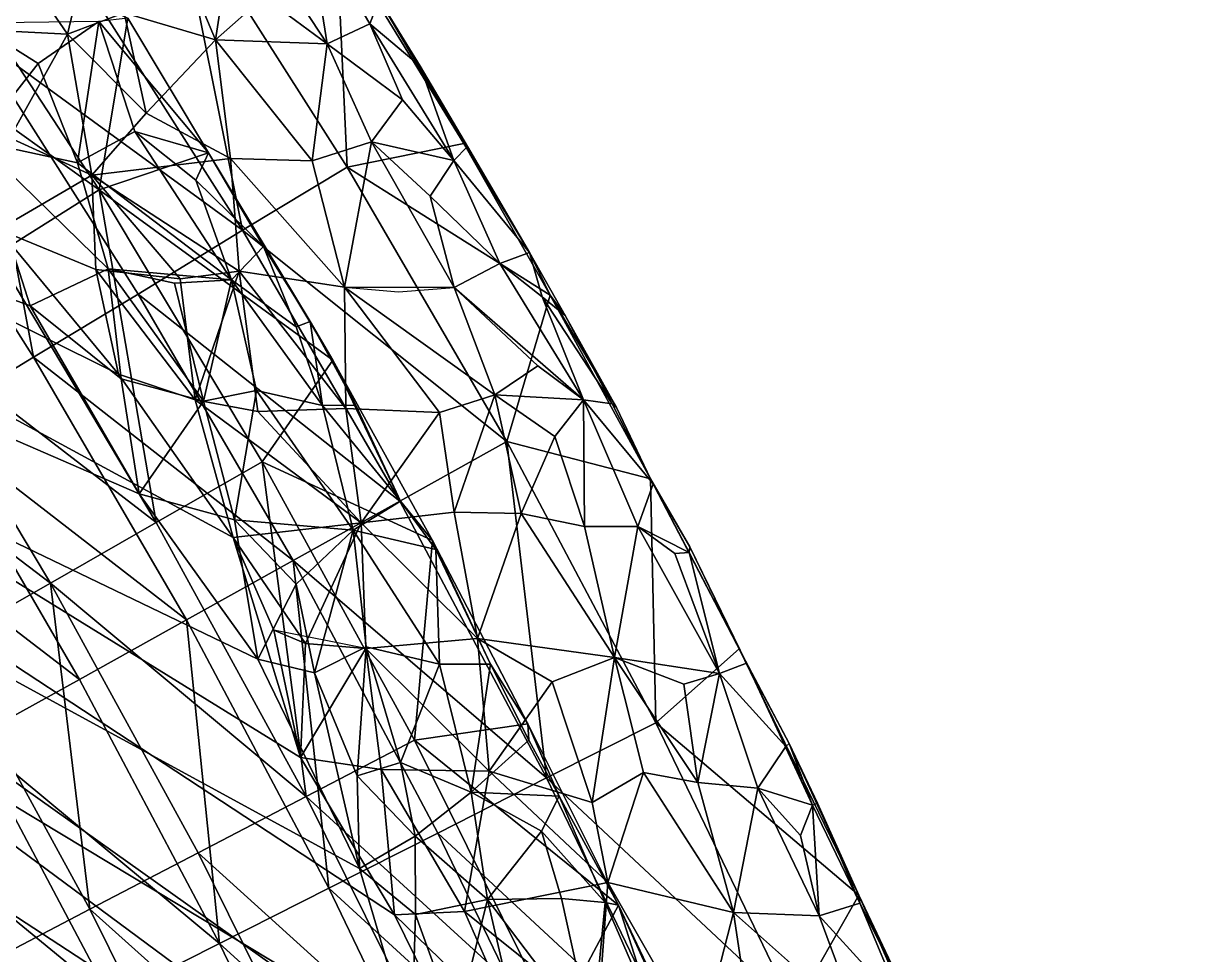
# Model space of a CAD drawing. Header units: metres. Extents: x -30 to 13953, y 0 to 4840.
# Drawn here: x 13558.2 to 13847.3, y 3269.8 to 3499.3 of the extents above; entities that cross this region are included whole.
import ezdxf

# ---------------------------------------------------------------- set-up
doc = ezdxf.new("R2010")
doc.units = ezdxf.units.M
doc.layers.add('SCOCCA', color=7, linetype='Continuous')

msp = doc.modelspace()

# ---------------------------------------------------------------- linework, layer by layer
at = {"layer": 'SCOCCA'}
for points in [[(13025, 3690, 1250), (13846.4, 2399.1, 1367), (13025, 1150, 1250)], [(13025, 3690, 1250), (13552, 3448.5, 1325.1), (13581.6, 3412.8, 1329.7)], [(13025, 3690, 1250), (13581.6, 3412.8, 1329.7), (13609.8, 3372.6, 1334.1)], [(13025, 3690, 1250), (13609.8, 3372.6, 1334.1), (13626.4, 3318.3, 1335.7)], [(13025, 3690, 1250), (13626.4, 3318.3, 1335.7), (13649.6, 3279.5, 1339.1)], [(13025, 3690, 1250), (13649.6, 3279.5, 1339.1), (13675.2, 3227.6, 1342.8)], [(13025, 3690, 1250), (13675.2, 3227.6, 1342.8), (13702.5, 3188, 1347.6)], [(13025, 3690, 1250), (13702.5, 3188, 1347.6), (13709.6, 3136.6, 1347.5)], [(13025, 3690, 1250), (13709.6, 3136.6, 1347.5), (13735.8, 3092.2, 1351.7)], [(13025, 3690, 1250), (13735.8, 3092.2, 1351.7), (13744, 3042.8, 1352.4)], [(13025, 3690, 1250), (13744, 3042.8, 1352.4), (13766.7, 2998.7, 1356.1)], [(13025, 3690, 1250), (13766.7, 2998.7, 1356.1), (13773.6, 2947.3, 1356.6)], [(13025, 3690, 1250), (13773.6, 2947.3, 1356.6), (13795.2, 2909.2, 1360.5)], [(13025, 3690, 1250), (13798.2, 2850.5, 1360.1), (13808.7, 2801.7, 1361.6)], [(13025, 3690, 1250), (13808.7, 2801.7, 1361.6), (13825.8, 2753.2, 1364.5)], [(13025, 3690, 1250), (13795.2, 2909.2, 1360.5), (13798.2, 2850.5, 1360.1)], [(13025, 3690, 1250), (13832.4, 2653.8, 1365), (13837.8, 2604.1, 1365.7)], [(13025, 3690, 1250), (13837.8, 2604.1, 1365.7), (13847.3, 2561.8, 1367.4)], [(13025, 3690, 1250), (13832.9, 2695.7, 1365.3), (13832.4, 2653.8, 1365)], [(13025, 3690, 1250), (13825.8, 2753.2, 1364.5), (13832.9, 2695.7, 1365.3)], [(13025, 3690, 1250), (13846.2, 2454.6, 1366.9), (13846.4, 2399.1, 1367)], [(13025, 3690, 1250), (13844.7, 2504.5, 1366.7), (13846.2, 2454.6, 1366.9)], [(13025, 3690, 1250), (13847.3, 2561.8, 1367.4), (13844.7, 2504.5, 1366.7)], [(13021.1, 3629, 1305), (13021.1, 1211, 1305), (13838.8, 2419.9, 1421.4)], [(13021.1, 3629, 1305), (13559.8, 3429.7, 1382), (13546.7, 3470.3, 1381.9)], [(13021.1, 3629, 1305), (13586.7, 3383.3, 1385.8), (13559.8, 3429.7, 1382)], [(13021.1, 3629, 1305), (13615.9, 3342.6, 1390.6), (13586.7, 3383.3, 1385.8)], [(13021.1, 3629, 1305), (13641, 3291, 1393.9), (13615.9, 3342.6, 1390.6)], [(13021.1, 3629, 1305), (13653.8, 3247.4, 1395.1), (13641, 3291, 1393.9)], [(13021.1, 3629, 1305), (13674.5, 3201.9, 1398.1), (13653.8, 3247.4, 1395.1)], [(13021.1, 3629, 1305), (13704.2, 3158.2, 1403.3), (13674.5, 3201.9, 1398.1)], [(13021.1, 3629, 1305), (13712.4, 3109.4, 1403.4), (13704.2, 3158.2, 1403.3)], [(13021.1, 3629, 1305), (13738.5, 3065.4, 1408.1), (13712.4, 3109.4, 1403.4)], [(13021.1, 3629, 1305), (13745.4, 3015.1, 1408.2), (13738.5, 3065.4, 1408.1)], [(13021.1, 3629, 1305), (13769.3, 2970.3, 1412.5), (13745.4, 3015.1, 1408.2)], [(13021.1, 3629, 1305), (13773.5, 2919.2, 1412.2), (13769.3, 2970.3, 1412.5)], [(13021.1, 3629, 1305), (13796.6, 2878.9, 1417.4), (13773.5, 2919.2, 1412.2)], [(13021.1, 3629, 1305), (13806.4, 2773.1, 1416.8), (13801.2, 2824.1, 1416.5)], [(13021.1, 3629, 1305), (13830, 2722.4, 1422.4), (13806.4, 2773.1, 1416.8)], [(13021.1, 3629, 1305), (13801.2, 2824.1, 1416.5), (13796.6, 2878.9, 1417.4)], [(13021.1, 3629, 1305), (13838.8, 2419.9, 1421.4), (13838, 2475.4, 1421.3)], [(13021.1, 3629, 1305), (13838, 2475.4, 1421.3), (13835.9, 2525.3, 1421)], [(13021.1, 3629, 1305), (13835.9, 2525.3, 1421), (13835.5, 2576, 1421.2)], [(13021.1, 3629, 1305), (13835.5, 2576, 1421.2), (13833.3, 2629.9, 1421.1)], [(13021.1, 3629, 1305), (13833.3, 2629.9, 1421.1), (13829.8, 2665.5, 1420.8)], [(13021.1, 3629, 1305), (13829.8, 2665.5, 1420.8), (13830, 2722.4, 1422.4)], [(13570.7, 3513.5, 1909.4), (13502.4, 3559.4, 2139.8), (13545.6, 3496.8, 2139.8)], [(13577.2, 3531.2, 1350.4), (13569, 3496.7, 1334.7), (13546.6, 3529.3, 1331.4)], [(13583, 3501.9, 1343.6), (13569, 3496.7, 1334.7), (13577.2, 3531.2, 1350.4)], [(13544.8, 3497.9, 1326.1), (13546.6, 3529.3, 1331.4), (13569, 3496.7, 1334.7)], [(13595.8, 3530.1, 1679.1), (13570.7, 3513.5, 1909.4), (13612.1, 3448.3, 1909.4)], [(13605.5, 3495.3, 1357.2), (13594.8, 3520.7, 1359.4), (13610.6, 3528.5, 1383.2)], [(13637.9, 3463.9, 1679.1), (13595.8, 3530.1, 1679.1), (13612.1, 3448.3, 1909.4)], [(13637.9, 3463.9, 1679.1), (13635.3, 3521, 1464.5), (13595.8, 3530.1, 1679.1)], [(13617.4, 3505.9, 1374.6), (13605.5, 3495.3, 1357.2), (13610.6, 3528.5, 1383.2)], [(13617.4, 3505.9, 1374.6), (13610.6, 3528.5, 1383.2), (13633, 3494.3, 1387.2)], [(13610.6, 3528.5, 1383.2), (13628.1, 3525.3, 1415), (13633, 3494.3, 1387.2)], [(13643.5, 3499.2, 1413.8), (13633, 3494.3, 1387.2), (13628.1, 3525.3, 1415)], [(13643.5, 3499.2, 1413.8), (13628.1, 3525.3, 1415), (13645.8, 3505.3, 1445.1)], [(13576.8, 3458.3, 1674.5), (13509.2, 3506.7, 1904.7), (13534, 3523.7, 1674.5)], [(13576.8, 3458.3, 1674.5), (13534, 3523.7, 1674.5), (13583.9, 3500.6, 1444.8)], [(13583, 3501.9, 1343.6), (13594.8, 3520.7, 1359.4), (13605.5, 3495.3, 1357.2)], [(13637.9, 3463.9, 1679.1), (13666.7, 3469.7, 1466.3), (13635.3, 3521, 1464.5)], [(13645.8, 3505.3, 1445.1), (13635.3, 3521, 1464.5), (13666.7, 3469.7, 1466.3)], [(13612.1, 3448.3, 1909.4), (13570.7, 3513.5, 1909.4), (13545.6, 3496.8, 2139.8)], [(13576.8, 3458.3, 1674.5), (13551.4, 3442.3, 1904.7), (13509.2, 3506.7, 1904.7)], [(13633, 3494.3, 1387.2), (13605.5, 3495.3, 1357.2), (13617.4, 3505.9, 1374.6)], [(13645.8, 3505.3, 1445.1), (13655.9, 3488.8, 1446.5), (13643.5, 3499.2, 1413.8)], [(13655.9, 3488.8, 1446.5), (13645.8, 3505.3, 1445.1), (13666.7, 3469.7, 1466.3)], [(13588.4, 3477.2, 1339.8), (13569, 3496.7, 1334.7), (13583, 3501.9, 1343.6)], [(13605.5, 3495.3, 1357.2), (13588.4, 3477.2, 1339.8), (13583, 3501.9, 1343.6)], [(13576.7, 3499.8, 1418.3), (13545.9, 3499.4, 1387.2), (13561.8, 3489.4, 1393.6)], [(13561.8, 3489.4, 1393.6), (13545.9, 3499.4, 1387.2), (13546.7, 3470.3, 1381.9)], [(13571.5, 3464.9, 1392.3), (13576.7, 3499.8, 1418.3), (13561.8, 3489.4, 1393.6)], [(13585.6, 3472.7, 1408.5), (13576.7, 3499.8, 1418.3), (13571.5, 3464.9, 1392.3)], [(13603.8, 3467.4, 1443), (13583.9, 3500.6, 1444.8), (13576.7, 3499.8, 1418.3)], [(13603.8, 3467.4, 1443), (13576.7, 3499.8, 1418.3), (13585.6, 3472.7, 1408.5)], [(13576.8, 3458.3, 1674.5), (13583.9, 3500.6, 1444.8), (13603.8, 3467.4, 1443)], [(13633, 3494.3, 1387.2), (13643.5, 3499.2, 1413.8), (13651.6, 3480.5, 1406.3)], [(13664.2, 3465.5, 1417.6), (13651.6, 3480.5, 1406.3), (13643.5, 3499.2, 1413.8)], [(13643.5, 3499.2, 1413.8), (13655.9, 3488.8, 1446.5), (13664.2, 3465.5, 1417.6)], [(13545.6, 3496.8, 2139.8), (13520.5, 3480.2, 2370.1), (13560.6, 3417, 2370.1)], [(13569, 3496.7, 1334.7), (13554.8, 3471.1, 1326.5), (13544.8, 3497.9, 1326.1)], [(13586.4, 3432.6, 2139.8), (13545.6, 3496.8, 2139.8), (13560.6, 3417, 2370.1)], [(13612.1, 3448.3, 1909.4), (13545.6, 3496.8, 2139.8), (13586.4, 3432.6, 2139.8)], [(13569, 3496.7, 1334.7), (13575, 3461.9, 1331.6), (13554.8, 3471.1, 1326.5)], [(13588.4, 3477.2, 1339.8), (13575, 3461.9, 1331.6), (13569, 3496.7, 1334.7)], [(13609.2, 3466, 1349.3), (13588.4, 3477.2, 1339.8), (13605.5, 3495.3, 1357.2)], [(13605.5, 3495.3, 1357.2), (13629.3, 3465.4, 1364.2), (13609.2, 3466, 1349.3)], [(13633, 3494.3, 1387.2), (13629.3, 3465.4, 1364.2), (13605.5, 3495.3, 1357.2)], [(13633, 3494.3, 1387.2), (13643.9, 3470.1, 1383.9), (13629.3, 3465.4, 1364.2)], [(13643.9, 3470.1, 1383.9), (13633, 3494.3, 1387.2), (13651.6, 3480.5, 1406.3)], [(13571.5, 3464.9, 1392.3), (13561.8, 3489.4, 1393.6), (13546.7, 3470.3, 1381.9)], [(13667.6, 3469, 1446.1), (13664.2, 3465.5, 1417.6), (13655.9, 3488.8, 1446.5)], [(13667.6, 3469, 1446.1), (13655.9, 3488.8, 1446.5), (13666.7, 3469.7, 1466.3)], [(13560.6, 3417, 2370.1), (13520.5, 3480.2, 2370.1), (13534.9, 3401.3, 2600.5)], [(13643.9, 3470.1, 1383.9), (13651.6, 3480.5, 1406.3), (13664.2, 3465.5, 1417.6)], [(13609.2, 3466, 1349.3), (13575, 3461.9, 1331.6), (13588.4, 3477.2, 1339.8)], [(13585.6, 3472.7, 1408.5), (13571.5, 3464.9, 1392.3), (13609.4, 3436.1, 1414)], [(13585.6, 3472.7, 1408.5), (13609.4, 3436.1, 1414), (13600.6, 3460.7, 1420.2)], [(13603.8, 3467.4, 1443), (13585.6, 3472.7, 1408.5), (13600.6, 3460.7, 1420.2)], [(13559.8, 3429.7, 1382), (13579, 3438.8, 1390.1), (13546.7, 3470.3, 1381.9)], [(13571.5, 3464.9, 1392.3), (13546.7, 3470.3, 1381.9), (13579, 3438.8, 1390.1)], [(13575, 3461.9, 1331.6), (13552, 3448.5, 1325.1), (13554.8, 3471.1, 1326.5)], [(13637.3, 3434.3, 1358.4), (13629.3, 3465.4, 1364.2), (13643.9, 3470.1, 1383.9)], [(13664.3, 3434.2, 1385.7), (13637.3, 3434.3, 1358.4), (13643.9, 3470.1, 1383.9)], [(13643.9, 3470.1, 1383.9), (13658.4, 3456.7, 1394.3), (13664.3, 3434.2, 1385.7)], [(13658.4, 3456.7, 1394.3), (13643.9, 3470.1, 1383.9), (13664.2, 3465.5, 1417.6)], [(13576.8, 3458.3, 1674.5), (13603.8, 3467.4, 1443), (13634.4, 3416.3, 1463.6)], [(13617.3, 3444.3, 1440), (13603.8, 3467.4, 1443), (13600.6, 3460.7, 1420.2)], [(13628.8, 3425.8, 1446.5), (13603.8, 3467.4, 1443), (13617.3, 3444.3, 1440)], [(13628.8, 3425.8, 1446.5), (13634.4, 3416.3, 1463.6), (13603.8, 3467.4, 1443)], [(13637.9, 3463.9, 1679.1), (13688, 3432.3, 1471.6), (13666.7, 3469.7, 1466.3)], [(13667.6, 3469, 1446.1), (13682.9, 3442.8, 1451.2), (13664.2, 3465.5, 1417.6)], [(13682.9, 3442.8, 1451.2), (13667.6, 3469, 1446.1), (13666.7, 3469.7, 1466.3)], [(13682.9, 3442.8, 1451.2), (13666.7, 3469.7, 1466.3), (13688, 3432.3, 1471.6)], [(13579, 3438.8, 1390.1), (13609.4, 3436.1, 1414), (13571.5, 3464.9, 1392.3)], [(13611.3, 3438.2, 1342.7), (13575, 3461.9, 1331.6), (13609.2, 3466, 1349.3)], [(13637.3, 3434.3, 1358.4), (13611.3, 3438.2, 1342.7), (13609.2, 3466, 1349.3)], [(13637.3, 3434.3, 1358.4), (13609.2, 3466, 1349.3), (13629.3, 3465.4, 1364.2)], [(13658.4, 3456.7, 1394.3), (13664.2, 3465.5, 1417.6), (13675.6, 3440.1, 1411.2)], [(13675.6, 3440.1, 1411.2), (13664.2, 3465.5, 1417.6), (13682.9, 3442.8, 1451.2)], [(13576, 3438.6, 1329.6), (13552, 3448.5, 1325.1), (13575, 3461.9, 1331.6)], [(13596.8, 3436.3, 1335.8), (13576, 3438.6, 1329.6), (13575, 3461.9, 1331.6)], [(13596.8, 3436.3, 1335.8), (13575, 3461.9, 1331.6), (13611.3, 3438.2, 1342.7)], [(13677.3, 3396.2, 1679.1), (13637.9, 3463.9, 1679.1), (13612.1, 3448.3, 1909.4)], [(13677.3, 3396.2, 1679.1), (13688, 3432.3, 1471.6), (13637.9, 3463.9, 1679.1)], [(13576.8, 3458.3, 1674.5), (13590.9, 3376.3, 1904.7), (13551.4, 3442.3, 1904.7)], [(13617, 3391.2, 1674.5), (13590.9, 3376.3, 1904.7), (13576.8, 3458.3, 1674.5)], [(13617, 3391.2, 1674.5), (13576.8, 3458.3, 1674.5), (13634.4, 3416.3, 1463.6)], [(13617.3, 3444.3, 1440), (13600.6, 3460.7, 1420.2), (13609.4, 3436.1, 1414)], [(13664.3, 3434.2, 1385.7), (13658.4, 3456.7, 1394.3), (13675.6, 3440.1, 1411.2)], [(13576, 3438.6, 1329.6), (13581.6, 3412.8, 1329.7), (13552, 3448.5, 1325.1)], [(13650.9, 3381.5, 1909.4), (13612.1, 3448.3, 1909.4), (13586.4, 3432.6, 2139.8)], [(13677.3, 3396.2, 1679.1), (13612.1, 3448.3, 1909.4), (13650.9, 3381.5, 1909.4)], [(13625.4, 3424.5, 1429.5), (13617.3, 3444.3, 1440), (13609.4, 3436.1, 1414)], [(13628.8, 3425.8, 1446.5), (13617.3, 3444.3, 1440), (13625.4, 3424.5, 1429.5)], [(13590.9, 3376.3, 1904.7), (13525.9, 3426.3, 2134.8), (13551.4, 3442.3, 1904.7)], [(13675.6, 3440.1, 1411.2), (13682.9, 3442.8, 1451.2), (13686, 3431.9, 1427.9)], [(13691.7, 3427.3, 1451.9), (13686, 3431.9, 1427.9), (13682.9, 3442.8, 1451.2)], [(13691.7, 3427.3, 1451.9), (13682.9, 3442.8, 1451.2), (13688, 3432.3, 1471.6)], [(13582.2, 3411.7, 1386.5), (13579, 3438.8, 1390.1), (13559.8, 3429.7, 1382)], [(13600.5, 3406.5, 1333.8), (13581.6, 3412.8, 1329.7), (13576, 3438.6, 1329.6)], [(13600.5, 3406.5, 1333.8), (13576, 3438.6, 1329.6), (13596.8, 3436.3, 1335.8)], [(13579, 3438.8, 1390.1), (13582.2, 3411.7, 1386.5), (13602.5, 3406.2, 1394.5)], [(13595.4, 3435.3, 1398.4), (13579, 3438.8, 1390.1), (13602.5, 3406.2, 1394.5)], [(13595.4, 3435.3, 1398.4), (13609.4, 3436.1, 1414), (13579, 3438.8, 1390.1)], [(13600.5, 3406.5, 1333.8), (13596.8, 3436.3, 1335.8), (13611.3, 3438.2, 1342.7)], [(13600.5, 3406.5, 1333.8), (13611.3, 3438.2, 1342.7), (13615.9, 3403.6, 1338.5)], [(13637.6, 3404.4, 1349.4), (13615.9, 3403.6, 1338.5), (13611.3, 3438.2, 1342.7)], [(13637.6, 3404.4, 1349.4), (13611.3, 3438.2, 1342.7), (13637.3, 3434.3, 1358.4)], [(13696.2, 3406.5, 1418.6), (13664.3, 3434.2, 1385.7), (13675.6, 3440.1, 1411.2)], [(13696.2, 3406.5, 1418.6), (13675.6, 3440.1, 1411.2), (13686, 3431.9, 1427.9)], [(13602.5, 3406.2, 1394.5), (13609.4, 3436.1, 1414), (13595.4, 3435.3, 1398.4)], [(13602.5, 3406.2, 1394.5), (13615.6, 3408.8, 1404.9), (13609.4, 3436.1, 1414)], [(13615.6, 3408.8, 1404.9), (13631.9, 3405.1, 1422.8), (13609.4, 3436.1, 1414)], [(13625.4, 3424.5, 1429.5), (13609.4, 3436.1, 1414), (13631.9, 3405.1, 1422.8)], [(13624.6, 3366.9, 2139.8), (13586.4, 3432.6, 2139.8), (13560.6, 3417, 2370.1)], [(13650.9, 3381.5, 1909.4), (13586.4, 3432.6, 2139.8), (13624.6, 3366.9, 2139.8)], [(13660.7, 3403.4, 1365.2), (13637.6, 3404.4, 1349.4), (13637.3, 3434.3, 1358.4)], [(13637.3, 3434.3, 1358.4), (13650.6, 3433.1, 1368.9), (13664.3, 3434.2, 1385.7)], [(13660.7, 3403.4, 1365.2), (13637.3, 3434.3, 1358.4), (13674.3, 3407.7, 1381.7)], [(13674.3, 3407.7, 1381.7), (13637.3, 3434.3, 1358.4), (13664.3, 3434.2, 1385.7)], [(13684.9, 3414.9, 1402.1), (13674.3, 3407.7, 1381.7), (13664.3, 3434.2, 1385.7)], [(13684.9, 3414.9, 1402.1), (13664.3, 3434.2, 1385.7), (13696.2, 3406.5, 1418.6)], [(13677.3, 3396.2, 1679.1), (13712.7, 3387, 1474.9), (13688, 3432.3, 1471.6)], [(13704.3, 3404.6, 1464.6), (13688, 3432.3, 1471.6), (13712.7, 3387, 1474.9)], [(13704.3, 3404.6, 1464.6), (13691.7, 3427.3, 1451.9), (13688, 3432.3, 1471.6)], [(13582.2, 3411.7, 1386.5), (13559.8, 3429.7, 1382), (13586.7, 3383.3, 1385.8)], [(13696.2, 3406.5, 1418.6), (13686, 3431.9, 1427.9), (13703.3, 3405.5, 1447.7)], [(13691.7, 3427.3, 1451.9), (13703.3, 3405.5, 1447.7), (13686, 3431.9, 1427.9)], [(13704.3, 3404.6, 1464.6), (13703.3, 3405.5, 1447.7), (13691.7, 3427.3, 1451.9)], [(13564.8, 3361.3, 2134.8), (13500.4, 3410.3, 2364.9), (13525.9, 3426.3, 2134.8)], [(13590.9, 3376.3, 1904.7), (13564.8, 3361.3, 2134.8), (13525.9, 3426.3, 2134.8)], [(13631.9, 3405.1, 1422.8), (13628.8, 3425.8, 1446.5), (13625.4, 3424.5, 1429.5)], [(13631.9, 3405.1, 1422.8), (13640.1, 3405.2, 1445.1), (13628.8, 3425.8, 1446.5)], [(13640.1, 3405.2, 1445.1), (13634.4, 3416.3, 1463.6), (13628.8, 3425.8, 1446.5)], [(13598.3, 3352.3, 2370.1), (13560.6, 3417, 2370.1), (13534.9, 3401.3, 2600.5)], [(13624.6, 3366.9, 2139.8), (13560.6, 3417, 2370.1), (13598.3, 3352.3, 2370.1)], [(13617, 3391.2, 1674.5), (13634.4, 3416.3, 1463.6), (13659, 3371.8, 1467)], [(13651.1, 3381.5, 1438.9), (13634.4, 3416.3, 1463.6), (13640.1, 3405.2, 1445.1)], [(13651.1, 3381.5, 1438.9), (13659, 3371.8, 1467), (13634.4, 3416.3, 1463.6)], [(13684.9, 3414.9, 1402.1), (13696.2, 3406.5, 1418.6), (13674.3, 3407.7, 1381.7)], [(13609.8, 3372.6, 1334.1), (13581.6, 3412.8, 1329.7), (13600.5, 3406.5, 1333.8)], [(13564.8, 3361.3, 2134.8), (13538.7, 3346.4, 2364.9), (13500.4, 3410.3, 2364.9)], [(13586.7, 3383.3, 1385.8), (13602.5, 3406.2, 1394.5), (13582.2, 3411.7, 1386.5)], [(13610.2, 3376.9, 1392.7), (13602.5, 3406.2, 1394.5), (13586.7, 3383.3, 1385.8)], [(13609.8, 3372.6, 1334.1), (13600.5, 3406.5, 1333.8), (13641.4, 3376.2, 1345.5)], [(13615.9, 3403.6, 1338.5), (13641.4, 3376.2, 1345.5), (13600.5, 3406.5, 1333.8)], [(13615.6, 3408.8, 1404.9), (13602.5, 3406.2, 1394.5), (13610.2, 3376.9, 1392.7)], [(13615.6, 3408.8, 1404.9), (13610.2, 3376.9, 1392.7), (13639.4, 3374.4, 1412.9)], [(13631.9, 3405.1, 1422.8), (13615.6, 3408.8, 1404.9), (13639.4, 3374.4, 1412.9)], [(13674.3, 3407.7, 1381.7), (13664.3, 3378.8, 1359.6), (13660.7, 3403.4, 1365.2)], [(13674.3, 3407.7, 1381.7), (13680.8, 3378.5, 1373.3), (13664.3, 3378.8, 1359.6)], [(13689.1, 3397.5, 1394.3), (13680.8, 3378.5, 1373.3), (13674.3, 3407.7, 1381.7)], [(13689.1, 3397.5, 1394.3), (13674.3, 3407.7, 1381.7), (13696.2, 3406.5, 1418.6)], [(13696.2, 3406.5, 1418.6), (13696.4, 3375.3, 1389.7), (13689.1, 3397.5, 1394.3)], [(13709.6, 3375.3, 1412.8), (13696.4, 3375.3, 1389.7), (13696.2, 3406.5, 1418.6)], [(13709.6, 3375.3, 1412.8), (13696.2, 3406.5, 1418.6), (13713.4, 3385.8, 1446.3)], [(13696.2, 3406.5, 1418.6), (13703.3, 3405.5, 1447.7), (13713.4, 3385.8, 1446.3)], [(13615.9, 3403.6, 1338.5), (13637.6, 3404.4, 1349.4), (13641.4, 3376.2, 1345.5)], [(13640.1, 3405.2, 1445.1), (13631.9, 3405.1, 1422.8), (13651.1, 3381.5, 1438.9)], [(13651.1, 3381.5, 1438.9), (13631.9, 3405.1, 1422.8), (13639.4, 3374.4, 1412.9)], [(13641.4, 3376.2, 1345.5), (13637.6, 3404.4, 1349.4), (13660.7, 3403.4, 1365.2)], [(13664.3, 3378.8, 1359.6), (13641.4, 3376.2, 1345.5), (13660.7, 3403.4, 1365.2)], [(13713.4, 3385.8, 1446.3), (13703.3, 3405.5, 1447.7), (13712.7, 3387, 1474.9)], [(13703.3, 3405.5, 1447.7), (13704.3, 3404.6, 1464.6), (13712.7, 3387, 1474.9)], [(13572, 3337.6, 2600.5), (13534.9, 3401.3, 2600.5), (13509.2, 3385.7, 2830.9)], [(13598.3, 3352.3, 2370.1), (13534.9, 3401.3, 2600.5), (13572, 3337.6, 2600.5)], [(13677.3, 3396.2, 1679.1), (13650.9, 3381.5, 1909.4), (13687.1, 3313.3, 1909.4)], [(13714, 3326.9, 1679.1), (13677.3, 3396.2, 1679.1), (13687.1, 3313.3, 1909.4)], [(13714, 3326.9, 1679.1), (13712.7, 3387, 1474.9), (13677.3, 3396.2, 1679.1)], [(13696.4, 3375.3, 1389.7), (13680.8, 3378.5, 1373.3), (13689.1, 3397.5, 1394.3)], [(13617, 3391.2, 1674.5), (13627.8, 3308.7, 1904.7), (13590.9, 3376.3, 1904.7)], [(13654.5, 3322.6, 1674.5), (13627.8, 3308.7, 1904.7), (13617, 3391.2, 1674.5)], [(13654.5, 3322.6, 1674.5), (13617, 3391.2, 1674.5), (13659, 3371.8, 1467)], [(13714, 3326.9, 1679.1), (13734.6, 3345.1, 1474.1), (13712.7, 3387, 1474.9)], [(13722.4, 3370.3, 1467), (13713.4, 3385.8, 1446.3), (13712.7, 3387, 1474.9)], [(13722.4, 3370.3, 1467), (13712.7, 3387, 1474.9), (13734.6, 3345.1, 1474.1)], [(13572, 3337.6, 2600.5), (13509.2, 3385.7, 2830.9), (13545.6, 3323, 2830.9)], [(13610.2, 3376.9, 1392.7), (13586.7, 3383.3, 1385.8), (13615.9, 3342.6, 1390.6)], [(13709.6, 3375.3, 1412.8), (13713.4, 3385.8, 1446.3), (13722.2, 3368.9, 1446.3)], [(13722.4, 3370.3, 1467), (13722.2, 3368.9, 1446.3), (13713.4, 3385.8, 1446.3)], [(13687.1, 3313.3, 1909.4), (13650.9, 3381.5, 1909.4), (13624.6, 3366.9, 2139.8)], [(13659.8, 3369.6, 1449.8), (13651.1, 3381.5, 1438.9), (13639.4, 3374.4, 1412.9)], [(13659.8, 3369.6, 1449.8), (13659, 3371.8, 1467), (13651.1, 3381.5, 1438.9)], [(13670.1, 3347.7, 1354.7), (13641.4, 3376.2, 1345.5), (13664.3, 3378.8, 1359.6)], [(13670.1, 3347.7, 1354.7), (13664.3, 3378.8, 1359.6), (13680.8, 3378.5, 1373.3)], [(13670.1, 3347.7, 1354.7), (13680.8, 3378.5, 1373.3), (13703.8, 3343, 1381.1)], [(13703.8, 3343, 1381.1), (13680.8, 3378.5, 1373.3), (13696.4, 3375.3, 1389.7)], [(13627.8, 3308.7, 1904.7), (13564.8, 3361.3, 2134.8), (13590.9, 3376.3, 1904.7)], [(13627.7, 3346.4, 1336.8), (13609.8, 3372.6, 1334.1), (13641.4, 3376.2, 1345.5)], [(13625.4, 3361.1, 1396.5), (13610.2, 3376.9, 1392.7), (13615.9, 3342.6, 1390.6)], [(13625.4, 3361.1, 1396.5), (13639.4, 3374.4, 1412.9), (13610.2, 3376.9, 1392.7)], [(13639.4, 3374.4, 1412.9), (13625.4, 3361.1, 1396.5), (13629.9, 3339.2, 1395.1)], [(13627.7, 3346.4, 1336.8), (13641.4, 3376.2, 1345.5), (13642.5, 3345.2, 1341.4)], [(13642.6, 3345.6, 1403.4), (13639.4, 3374.4, 1412.9), (13629.9, 3339.2, 1395.1)], [(13660.7, 3341.3, 1418.9), (13639.4, 3374.4, 1412.9), (13642.6, 3345.6, 1403.4)], [(13659.8, 3369.6, 1449.8), (13639.4, 3374.4, 1412.9), (13660.7, 3341.3, 1418.9)], [(13670.1, 3347.7, 1354.7), (13642.5, 3345.2, 1341.4), (13641.4, 3376.2, 1345.5)], [(13703.8, 3343, 1381.1), (13696.4, 3375.3, 1389.7), (13709.6, 3375.3, 1412.8)], [(13729.7, 3339, 1418.9), (13703.8, 3343, 1381.1), (13709.6, 3375.3, 1412.8)], [(13729.7, 3339, 1418.9), (13709.6, 3375.3, 1412.8), (13718.7, 3368.6, 1427.2)], [(13722.2, 3368.9, 1446.3), (13718.7, 3368.6, 1427.2), (13709.6, 3375.3, 1412.8)], [(13619.9, 3349.7, 1335.1), (13626.4, 3318.3, 1335.7), (13609.8, 3372.6, 1334.1)], [(13627.7, 3346.4, 1336.8), (13619.9, 3349.7, 1335.1), (13609.8, 3372.6, 1334.1)], [(13654.5, 3322.6, 1674.5), (13659, 3371.8, 1467), (13682.5, 3326.6, 1470.2)], [(13673.3, 3341.3, 1445.4), (13682.5, 3326.6, 1470.2), (13659, 3371.8, 1467)], [(13659.8, 3369.6, 1449.8), (13673.3, 3341.3, 1445.4), (13659, 3371.8, 1467)], [(13659.8, 3369.6, 1449.8), (13660.7, 3341.3, 1418.9), (13673.3, 3341.3, 1445.4)], [(13729.7, 3339, 1418.9), (13718.7, 3368.6, 1427.2), (13722.2, 3368.9, 1446.3)], [(13736.4, 3341.6, 1451.9), (13722.2, 3368.9, 1446.3), (13722.4, 3370.3, 1467)], [(13729.7, 3339, 1418.9), (13722.2, 3368.9, 1446.3), (13736.4, 3341.6, 1451.9)], [(13734.6, 3345.1, 1474.1), (13736.4, 3341.6, 1451.9), (13722.4, 3370.3, 1467)], [(13624.6, 3366.9, 2139.8), (13598.3, 3352.3, 2370.1), (13633.4, 3286.1, 2370.1)], [(13660.3, 3299.7, 2139.8), (13624.6, 3366.9, 2139.8), (13633.4, 3286.1, 2370.1)], [(13687.1, 3313.3, 1909.4), (13624.6, 3366.9, 2139.8), (13660.3, 3299.7, 2139.8)], [(13564.8, 3361.3, 2134.8), (13574.5, 3280.9, 2364.9), (13538.7, 3346.4, 2364.9)], [(13601.2, 3294.8, 2134.8), (13574.5, 3280.9, 2364.9), (13564.8, 3361.3, 2134.8)], [(13627.8, 3308.7, 1904.7), (13601.2, 3294.8, 2134.8), (13564.8, 3361.3, 2134.8)], [(13629.9, 3339.2, 1395.1), (13625.4, 3361.1, 1396.5), (13615.9, 3342.6, 1390.6)], [(13598.3, 3352.3, 2370.1), (13572, 3337.6, 2600.5), (13606.5, 3272.5, 2600.5)], [(13633.4, 3286.1, 2370.1), (13598.3, 3352.3, 2370.1), (13606.5, 3272.5, 2600.5)], [(13627.7, 3346.4, 1336.8), (13626.4, 3318.3, 1335.7), (13619.9, 3349.7, 1335.1)], [(13619.9, 3349.7, 1335.1), (13627.7, 3346.4, 1336.8), (13642.5, 3345.2, 1341.4)], [(13574.5, 3280.9, 2364.9), (13547.8, 3267, 2595), (13538.7, 3346.4, 2364.9)], [(13642.5, 3345.2, 1341.4), (13626.4, 3318.3, 1335.7), (13627.7, 3346.4, 1336.8)], [(13640.4, 3313.8, 1395.8), (13642.6, 3345.6, 1403.4), (13629.9, 3339.2, 1395.1)], [(13642.6, 3345.6, 1403.4), (13640.4, 3313.8, 1395.8), (13651.1, 3317.1, 1401.4)], [(13670.1, 3347.7, 1354.7), (13672.9, 3315, 1349.8), (13642.5, 3345.2, 1341.4)], [(13642.6, 3345.6, 1403.4), (13651.1, 3317.1, 1401.4), (13660.7, 3341.3, 1418.9)], [(13670.1, 3347.7, 1354.7), (13688.5, 3337, 1364), (13672.9, 3315, 1349.8)], [(13688.5, 3337, 1364), (13670.1, 3347.7, 1354.7), (13703.8, 3343, 1381.1)], [(13629.9, 3339.2, 1395.1), (13615.9, 3342.6, 1390.6), (13641, 3291, 1393.9)], [(13646.3, 3315.4, 1339.6), (13626.4, 3318.3, 1335.7), (13642.5, 3345.2, 1341.4)], [(13646.3, 3315.4, 1339.6), (13642.5, 3345.2, 1341.4), (13672.9, 3315, 1349.8)], [(13703.8, 3343, 1381.1), (13698.3, 3307.2, 1362.4), (13688.5, 3337, 1364)], [(13711, 3314.6, 1375.4), (13698.3, 3307.2, 1362.4), (13703.8, 3343, 1381.1)], [(13724.4, 3312.2, 1389.5), (13711, 3314.6, 1375.4), (13703.8, 3343, 1381.1)], [(13724.4, 3312.2, 1389.5), (13703.8, 3343, 1381.1), (13720.9, 3336.4, 1398.7)], [(13729.7, 3339, 1418.9), (13720.9, 3336.4, 1398.7), (13703.8, 3343, 1381.1)], [(13714, 3326.9, 1679.1), (13764.1, 3284.4, 1473.1), (13734.6, 3345.1, 1474.1)], [(13736.4, 3341.6, 1451.9), (13734.6, 3345.1, 1474.1), (13746.9, 3321.8, 1465.5)], [(13746.9, 3321.8, 1465.5), (13734.6, 3345.1, 1474.1), (13764.1, 3284.4, 1473.1)], [(13668.5, 3309.8, 1413), (13660.7, 3341.3, 1418.9), (13651.1, 3317.1, 1401.4)], [(13673.3, 3341.3, 1445.4), (13660.7, 3341.3, 1418.9), (13668.5, 3309.8, 1413)], [(13682.7, 3322.6, 1447), (13673.3, 3341.3, 1445.4), (13668.5, 3309.8, 1413)], [(13682.7, 3322.6, 1447), (13682.5, 3326.6, 1470.2), (13673.3, 3341.3, 1445.4)], [(13746.1, 3321, 1449.9), (13729.7, 3339, 1418.9), (13736.4, 3341.6, 1451.9)], [(13736.4, 3341.6, 1451.9), (13746.9, 3321.8, 1465.5), (13746.1, 3321, 1449.9)], [(13736.4, 3341.6, 1451.9), (13746.1, 3321, 1449.9), (13752.6, 3306.6, 1447.8)], [(13606.5, 3272.5, 2600.5), (13572, 3337.6, 2600.5), (13545.6, 3323, 2830.9)], [(13629.9, 3339.2, 1395.1), (13641, 3291, 1393.9), (13640.4, 3313.8, 1395.8)], [(13698.3, 3307.2, 1362.4), (13672.9, 3315, 1349.8), (13688.5, 3337, 1364)], [(13729.7, 3339, 1418.9), (13724.4, 3312.2, 1389.5), (13720.9, 3336.4, 1398.7)], [(13729.7, 3339, 1418.9), (13739.2, 3310.8, 1411.2), (13724.4, 3312.2, 1389.5)], [(13746.1, 3321, 1449.9), (13739.2, 3310.8, 1411.2), (13729.7, 3339, 1418.9)], [(13654.5, 3322.6, 1674.5), (13682.5, 3326.6, 1470.2), (13704.8, 3281.9, 1466.8)], [(13690.2, 3308.8, 1449.1), (13682.5, 3326.6, 1470.2), (13682.7, 3322.6, 1447)], [(13704.8, 3281.9, 1466.8), (13682.5, 3326.6, 1470.2), (13690.2, 3308.8, 1449.1)], [(13748, 3256.3, 1679.1), (13714, 3326.9, 1679.1), (13687.1, 3313.3, 1909.4)], [(13748, 3256.3, 1679.1), (13764.1, 3284.4, 1473.1), (13714, 3326.9, 1679.1)], [(13579.6, 3258.9, 2830.9), (13545.6, 3323, 2830.9), (13519.3, 3308.4, 3061.2)], [(13606.5, 3272.5, 2600.5), (13545.6, 3323, 2830.9), (13579.6, 3258.9, 2830.9)], [(13689.2, 3252.6, 1674.5), (13627.8, 3308.7, 1904.7), (13654.5, 3322.6, 1674.5)], [(13689.2, 3252.6, 1674.5), (13654.5, 3322.6, 1674.5), (13704.8, 3281.9, 1466.8)], [(13682.7, 3322.6, 1447), (13668.5, 3309.8, 1413), (13690.2, 3308.8, 1449.1)], [(13752.6, 3306.6, 1447.8), (13739.2, 3310.8, 1411.2), (13746.1, 3321, 1449.9)], [(13752.6, 3306.6, 1447.8), (13746.1, 3321, 1449.9), (13746.9, 3321.8, 1465.5)], [(13753.9, 3307.1, 1465.3), (13746.9, 3321.8, 1465.5), (13764.1, 3284.4, 1473.1)], [(13753.9, 3307.1, 1465.3), (13752.6, 3306.6, 1447.8), (13746.9, 3321.8, 1465.5)], [(13649.6, 3279.5, 1339.1), (13626.4, 3318.3, 1335.7), (13646.3, 3315.4, 1339.6)], [(13651.1, 3317.1, 1401.4), (13640.4, 3313.8, 1395.8), (13654.7, 3298.9, 1399.5)], [(13668.5, 3309.8, 1413), (13651.1, 3317.1, 1401.4), (13654.7, 3298.9, 1399.5)], [(13641, 3291, 1393.9), (13654.7, 3298.9, 1399.5), (13640.4, 3313.8, 1395.8)], [(13666.9, 3280.4, 1343.1), (13649.6, 3279.5, 1339.1), (13646.3, 3315.4, 1339.6)], [(13666.9, 3280.4, 1343.1), (13646.3, 3315.4, 1339.6), (13672.9, 3315, 1349.8)], [(13672.9, 3315, 1349.8), (13702.2, 3287.5, 1360.2), (13666.9, 3280.4, 1343.1)], [(13698.3, 3307.2, 1362.4), (13702.2, 3287.5, 1360.2), (13672.9, 3315, 1349.8)], [(13702.2, 3287.5, 1360.2), (13698.3, 3307.2, 1362.4), (13711, 3314.6, 1375.4)], [(13733.2, 3280.1, 1383.9), (13702.2, 3287.5, 1360.2), (13711, 3314.6, 1375.4)], [(13724.4, 3312.2, 1389.5), (13733.2, 3280.1, 1383.9), (13711, 3314.6, 1375.4)], [(13720.6, 3243.7, 1909.4), (13687.1, 3313.3, 1909.4), (13660.3, 3299.7, 2139.8)], [(13748, 3256.3, 1679.1), (13687.1, 3313.3, 1909.4), (13720.6, 3243.7, 1909.4)], [(13724.4, 3312.2, 1389.5), (13739.2, 3310.8, 1411.2), (13733.2, 3280.1, 1383.9)], [(13754.3, 3279.3, 1413.6), (13733.2, 3280.1, 1383.9), (13739.2, 3310.8, 1411.2)], [(13749.7, 3299.1, 1422), (13754.3, 3279.3, 1413.6), (13739.2, 3310.8, 1411.2)], [(13752.6, 3306.6, 1447.8), (13749.7, 3299.1, 1422), (13739.2, 3310.8, 1411.2)], [(13579.6, 3258.9, 2830.9), (13519.3, 3308.4, 3061.2), (13552.7, 3245.3, 3061.2)], [(13662, 3239.8, 1904.7), (13601.2, 3294.8, 2134.8), (13627.8, 3308.7, 1904.7)], [(13689.2, 3252.6, 1674.5), (13662, 3239.8, 1904.7), (13627.8, 3308.7, 1904.7)], [(13672.5, 3283.3, 1407.5), (13668.5, 3309.8, 1413), (13654.7, 3298.9, 1399.5)], [(13668.5, 3309.8, 1413), (13672.5, 3283.3, 1407.5), (13685.8, 3300.2, 1427.4)], [(13685.8, 3300.2, 1427.4), (13690.2, 3308.8, 1449.1), (13668.5, 3309.8, 1413)], [(13701.5, 3282.6, 1446.2), (13690.2, 3308.8, 1449.1), (13685.8, 3300.2, 1427.4)], [(13704.8, 3281.9, 1466.8), (13690.2, 3308.8, 1449.1), (13701.5, 3282.6, 1446.2)], [(13749.7, 3299.1, 1422), (13752.6, 3306.6, 1447.8), (13754.3, 3279.3, 1413.6)], [(13764.3, 3282.4, 1451.5), (13752.6, 3306.6, 1447.8), (13753.9, 3307.1, 1465.3)], [(13764.3, 3282.4, 1451.5), (13754.3, 3279.3, 1413.6), (13752.6, 3306.6, 1447.8)], [(13764.3, 3282.4, 1451.5), (13753.9, 3307.1, 1465.3), (13764.1, 3284.4, 1473.1)], [(13693.3, 3231.2, 2139.8), (13660.3, 3299.7, 2139.8), (13633.4, 3286.1, 2370.1)], [(13720.6, 3243.7, 1909.4), (13660.3, 3299.7, 2139.8), (13693.3, 3231.2, 2139.8)], [(13690.8, 3283.6, 1424.3), (13685.8, 3300.2, 1427.4), (13672.5, 3283.3, 1407.5)], [(13701.5, 3282.6, 1446.2), (13685.8, 3300.2, 1427.4), (13690.8, 3283.6, 1424.3)], [(13641, 3291, 1393.9), (13654.8, 3279.6, 1397), (13654.7, 3298.9, 1399.5)], [(13672.5, 3283.3, 1407.5), (13654.7, 3298.9, 1399.5), (13654.8, 3279.6, 1397)], [(13634.8, 3226.9, 2134.8), (13574.5, 3280.9, 2364.9), (13601.2, 3294.8, 2134.8)], [(13662, 3239.8, 1904.7), (13634.8, 3226.9, 2134.8), (13601.2, 3294.8, 2134.8)], [(13641, 3291, 1393.9), (13653.8, 3247.4, 1395.1), (13654.8, 3279.6, 1397)], [(13665.9, 3218.6, 2370.1), (13633.4, 3286.1, 2370.1), (13606.5, 3272.5, 2600.5)], [(13693.3, 3231.2, 2139.8), (13633.4, 3286.1, 2370.1), (13665.9, 3218.6, 2370.1)], [(13699.7, 3254, 1352.5), (13666.9, 3280.4, 1343.1), (13702.2, 3287.5, 1360.2)], [(13724.9, 3247.8, 1365.3), (13699.7, 3254, 1352.5), (13702.2, 3287.5, 1360.2)], [(13724.9, 3247.8, 1365.3), (13702.2, 3287.5, 1360.2), (13733.2, 3280.1, 1383.9)], [(13672.5, 3283.3, 1407.5), (13654.8, 3279.6, 1397), (13664.8, 3251.9, 1397.8)], [(13679.1, 3255, 1404.4), (13672.5, 3283.3, 1407.5), (13664.8, 3251.9, 1397.8)], [(13698.3, 3249.3, 1418.1), (13690.8, 3283.6, 1424.3), (13672.5, 3283.3, 1407.5)], [(13679.1, 3255, 1404.4), (13698.3, 3249.3, 1418.1), (13672.5, 3283.3, 1407.5)], [(13689.2, 3252.6, 1674.5), (13704.8, 3281.9, 1466.8), (13729.2, 3228.3, 1468.9)], [(13698.3, 3249.3, 1418.1), (13701.5, 3282.6, 1446.2), (13690.8, 3283.6, 1424.3)], [(13701.5, 3282.6, 1446.2), (13698.3, 3249.3, 1418.1), (13713.2, 3255.7, 1444.8)], [(13704.8, 3281.9, 1466.8), (13701.5, 3282.6, 1446.2), (13713.2, 3255.7, 1444.8)], [(13704.8, 3281.9, 1466.8), (13713.2, 3255.7, 1444.8), (13715.4, 3259.6, 1462.4)], [(13723.4, 3242, 1465.2), (13704.8, 3281.9, 1466.8), (13715.4, 3259.6, 1462.4)], [(13723.4, 3242, 1465.2), (13729.2, 3228.3, 1468.9), (13704.8, 3281.9, 1466.8)], [(13748, 3256.3, 1679.1), (13781.1, 3245.7, 1478.5), (13764.1, 3284.4, 1473.1)], [(13764.3, 3282.4, 1451.5), (13775.2, 3256.3, 1447.2), (13754.3, 3279.3, 1413.6)], [(13764.1, 3284.4, 1473.1), (13775.8, 3259.6, 1470.9), (13764.3, 3282.4, 1451.5)], [(13764.1, 3284.4, 1473.1), (13781.1, 3245.7, 1478.5), (13775.8, 3259.6, 1470.9)], [(13764.3, 3282.4, 1451.5), (13775.8, 3259.6, 1470.9), (13775.2, 3256.3, 1447.2)], [(13607.6, 3214.1, 2364.9), (13547.8, 3267, 2595), (13574.5, 3280.9, 2364.9)], [(13634.8, 3226.9, 2134.8), (13607.6, 3214.1, 2364.9), (13574.5, 3280.9, 2364.9)], [(13666.9, 3280.4, 1343.1), (13680.4, 3249.6, 1344.8), (13649.6, 3279.5, 1339.1)], [(13680.4, 3249.6, 1344.8), (13675.2, 3227.6, 1342.8), (13649.6, 3279.5, 1339.1)], [(13664.8, 3251.9, 1397.8), (13654.8, 3279.6, 1397), (13653.8, 3247.4, 1395.1)], [(13666.9, 3280.4, 1343.1), (13699.7, 3254, 1352.5), (13680.4, 3249.6, 1344.8)], [(13724.9, 3247.8, 1365.3), (13733.2, 3280.1, 1383.9), (13737, 3254.3, 1377.2)], [(13737, 3254.3, 1377.2), (13733.2, 3280.1, 1383.9), (13764.2, 3252.5, 1411.2)], [(13733.2, 3280.1, 1383.9), (13754.3, 3279.3, 1413.6), (13764.2, 3252.5, 1411.2)], [(13754.3, 3279.3, 1413.6), (13775.2, 3256.3, 1447.2), (13764.2, 3252.5, 1411.2)], [(13638.5, 3206.1, 2600.5), (13606.5, 3272.5, 2600.5), (13579.6, 3258.9, 2830.9)], [(13665.9, 3218.6, 2370.1), (13606.5, 3272.5, 2600.5), (13638.5, 3206.1, 2600.5)]]:
    msp.add_3dface(points, dxfattribs=at)

doc.saveas('drawing.dxf')
